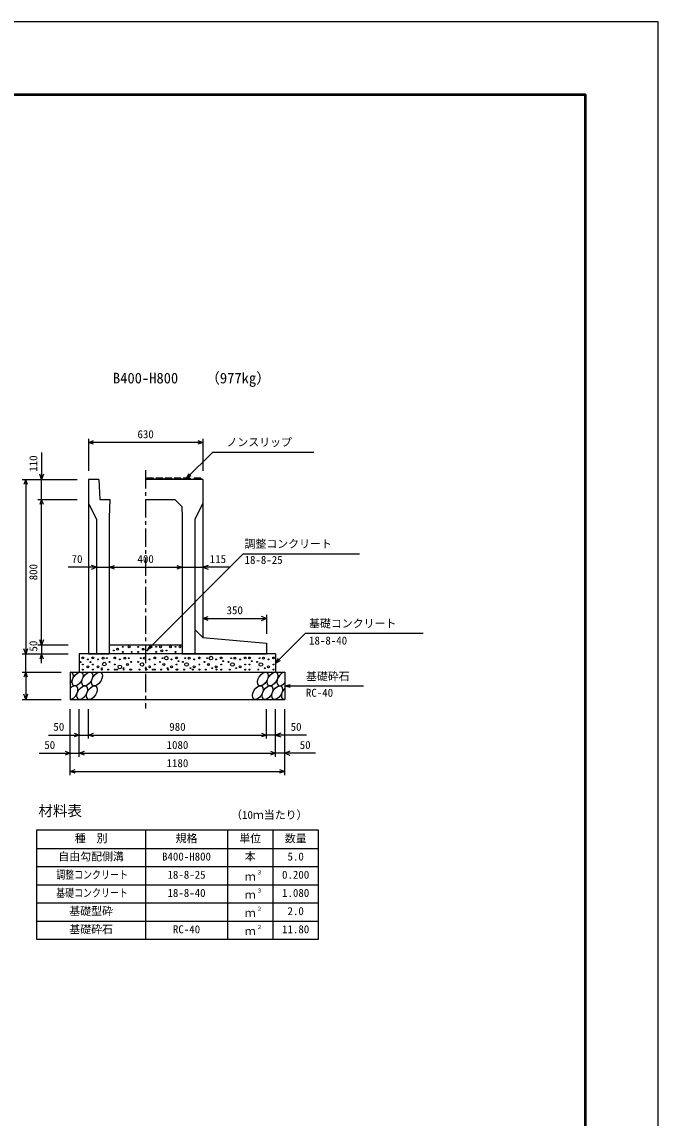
# Model space of a CAD drawing. Units: millimetres, scale not verified. Extents: x -16800 to 16800, y -5940 to 5940.
# Drawn here: x 13301 to 16800, y -87 to 5940 of the extents above; entities that cross this region are included whole.
import ezdxf
from ezdxf.enums import TextEntityAlignment as Align

# ---------------------------------------------------------------- set-up
doc = ezdxf.new("R2010")
doc.units = ezdxf.units.MM
doc.header["$LTSCALE"] = 20
doc.linetypes.add('CHAIN1', pattern=[8, 5, -1, 1, -1])
for name, color, linetype, lineweight in [('0-0_DIM', 7, 'Continuous', 25), ('0-1_Defpoints', 5, 'Continuous', 25), ('0-2_HATCH', 6, 'Continuous', 25), ('0-3_HYO', 3, 'Continuous', 25), ('0-4_HYO2', 4, 'Continuous', 25), ('0-5_OUTLINE', 3, 'Continuous', 25), ('0-6_TXT', 7, 'Continuous', 25), ('0-7_WAKU', 3, 'Continuous', 25)]:
    doc.layers.add(name, color=color, linetype=linetype, lineweight=lineweight)
doc.styles.add('ＭＳ ゴシック', font='')
doc.styles.get('ＭＳ ゴシック').set_extended_font_data('MS Gothic')

msp = doc.modelspace()

# ---------------------------------------------------------------- linework, layer by layer
at = {"layer": '0-0_DIM'}
for p, q in [((13666.92, 3647.87), (13666.92, 3471.13)), ((14296.92, 3627.87), (13666.92, 3627.87)), ((14296.92, 3647.87), (14296.92, 3471.13)), ((13409.39, 3571.82), (13409.39, 3424.66)), ((14206.92, 3431.16), (14349.14, 3573.38)), ((14906.02, 3573.38), (14349.14, 3573.38)), ((14206.92, 3431.16), (14221.92, 3457.14)), ((14206.92, 3431.16), (14232.91, 3446.16)), ((13302.72, 3424.66), (13606.05, 3424.66)), ((13322.72, 3424.66), (13322.72, 2464.66)), ((13409.39, 3314.66), (13409.39, 3424.66)), ((13389.39, 3314.66), (13606.05, 3314.66)), ((13409.39, 2514.66), (13409.39, 3314.66)), ((13994.25, 2489.66), (14519.08, 3014.49)), ((14519.08, 3014.49), (15158.28, 3014.49)), ((13711.92, 2941.64), (13555.74, 2941.64)), ((13711.92, 2941.64), (13781.92, 2941.64)), ((13781.92, 2941.64), (14181.92, 2941.64)), ((14181.92, 2941.64), (14296.92, 2941.64)), ((14441.39, 2941.64), (14296.92, 2941.64)), ((14296.92, 2659.79), (14646.92, 2659.79)), ((14646.92, 2679.79), (14646.92, 2574.66)), ((14860.58, 2578.32), (14696.92, 2414.66)), ((14860.58, 2578.32), (15507.45, 2578.32)), ((13389.39, 2514.66), (13556.05, 2514.66)), ((13409.39, 2514.66), (13409.39, 2464.66)), ((13994.25, 2489.66), (14009.25, 2515.64)), ((13994.25, 2489.66), (14020.23, 2504.66)), ((13302.72, 2464.66), (13556.05, 2464.66)), ((13322.72, 2364.66), (13322.72, 2464.66)), ((13409.39, 2414.66), (13409.39, 2464.66)), ((14696.92, 2414.66), (14711.92, 2440.64)), ((14696.92, 2414.66), (14722.91, 2429.66)), ((13302.72, 2364.66), (13516.92, 2364.66)), ((13322.72, 2364.66), (13322.72, 2214.66)), ((14746.92, 2289.66), (14775.9, 2297.43)), ((14746.92, 2289.66), (15180.24, 2289.66)), ((14746.92, 2289.66), (14775.9, 2281.9)), ((13302.72, 2214.66), (13516.92, 2214.66)), ((13566.92, 1799.15), (13566.92, 2161.49)), ((13616.92, 1899.15), (13616.92, 2161.49)), ((13666.92, 1999.15), (13666.92, 2161.49)), ((14646.92, 1999.15), (14646.92, 2161.49)), ((14696.92, 1899.15), (14696.92, 2161.49)), ((14746.92, 1799.15), (14746.92, 2161.49)), ((13446.92, 2019.15), (13666.92, 2019.15)), ((13666.92, 2019.15), (14646.92, 2019.15)), ((14866.92, 2019.15), (14646.92, 2019.15)), ((13396.92, 1919.15), (13616.92, 1919.15)), ((13616.92, 1919.15), (14696.92, 1919.15)), ((14916.92, 1919.15), (14696.92, 1919.15)), ((13566.92, 1819.15), (14746.92, 1819.15))]:
    msp.add_line(p, q, dxfattribs=at)
at = {"layer": '0-0_DIM', "linetype": 'CHAIN1'}
msp.add_line((13981.92, 3474.66), (13981.92, 2164.66), dxfattribs=at)
at = {"layer": '0-0_DIM'}
for points in [[(13695.15, 3617.61), (13666.96, 3627.87), (13695.15, 3638.13)], [(14268.77, 3638.13), (14296.96, 3627.87), (14268.77, 3617.61)], [(13419.65, 3452.85), (13409.39, 3424.66), (13399.13, 3452.85)], [(13332.98, 3396.47), (13322.72, 3424.66), (13312.46, 3396.47)], [(13419.65, 3286.47), (13409.39, 3314.66), (13399.13, 3286.47)], [(13683.73, 2931.38), (13711.92, 2941.64), (13683.73, 2951.9)], [(13810.12, 2931.38), (13781.92, 2941.64), (13810.12, 2951.9)], [(14153.73, 2951.9), (14181.92, 2941.64), (14153.73, 2931.38)], [(14325.12, 2951.9), (14296.92, 2941.64), (14325.12, 2931.38)], [(14325.12, 2649.53), (14296.92, 2659.79), (14325.12, 2670.05)], [(14618.73, 2649.53), (14646.92, 2659.79), (14618.73, 2670.05)], [(13419.65, 2542.85), (13409.39, 2514.66), (13399.13, 2542.85)], [(13332.98, 2492.85), (13322.72, 2464.66), (13312.46, 2492.85)], [(13419.65, 2436.47), (13409.39, 2464.66), (13399.13, 2436.47)], [(13332.98, 2336.47), (13322.72, 2364.66), (13312.46, 2336.47)], [(13332.98, 2242.85), (13322.72, 2214.66), (13312.46, 2242.85)], [(13588.73, 2029.41), (13616.92, 2019.15), (13588.73, 2008.89)], [(13695.12, 2008.89), (13666.92, 2019.15), (13695.12, 2029.41)], [(14618.73, 2029.41), (14646.92, 2019.15), (14618.73, 2008.89)], [(14725.12, 2029.41), (14696.92, 2019.15), (14725.12, 2008.89)], [(13538.73, 1929.41), (13566.92, 1919.15), (13538.73, 1908.89)], [(13645.12, 1908.89), (13616.92, 1919.15), (13645.12, 1929.41)], [(14668.73, 1929.41), (14696.92, 1919.15), (14668.73, 1908.89)], [(14775.12, 1929.41), (14746.92, 1919.15), (14775.12, 1908.89)], [(13595.12, 1808.89), (13566.92, 1819.15), (13595.12, 1829.41)], [(14718.73, 1829.41), (14746.92, 1819.15), (14718.73, 1808.89)]]:
    msp.add_lwpolyline(points, dxfattribs=at)
at = {"layer": '0-1_Defpoints'}
msp.add_lwpolyline([(0, -5940), (16800, -5940), (16800, 5940), (0, 5940)], close=True, dxfattribs=at)
at = {"layer": '0-2_HATCH'}
for p, q in [((13987.92, 3431.16), (13986.92, 3424.66)), ((14025.92, 3431.16), (13987.92, 3431.16)), ((14025.92, 3431.16), (14026.92, 3424.66)), ((14037.92, 3431.16), (14036.92, 3424.66)), ((14075.92, 3431.16), (14037.92, 3431.16)), ((14075.92, 3431.16), (14076.92, 3424.66)), ((14087.92, 3431.16), (14086.92, 3424.66)), ((14125.92, 3431.16), (14087.92, 3431.16)), ((14125.92, 3431.16), (14126.92, 3424.66)), ((14137.92, 3431.16), (14136.92, 3424.66)), ((14175.92, 3431.16), (14137.92, 3431.16)), ((14175.92, 3431.16), (14176.92, 3424.66)), ((14187.92, 3431.16), (14186.92, 3424.66)), ((14225.92, 3431.16), (14187.92, 3431.16)), ((14225.92, 3431.16), (14226.92, 3424.66)), ((14247.92, 3431.16), (14246.92, 3424.66)), ((14285.92, 3431.16), (14247.92, 3431.16)), ((14285.92, 3431.16), (14286.92, 3424.66))]:
    msp.add_line(p, q, dxfattribs=at)
for centre, radius in [((13806.83, 2483.84), 2.5), ((13827.86, 2490.84), 5), ((13855.9, 2503.97), 2.5), ((13855.9, 2475.96), 2.5), ((13891.06, 2503.69), 5), ((13905.08, 2475.68), 2.5), ((13940.96, 2503.69), 2.5), ((13940.96, 2475.68), 2.5), ((13969, 2490.56), 5), ((13990.03, 2483.56), 2.5), ((14011.06, 2503.69), 5), ((14039.91, 2503.97), 2.5), ((14039.91, 2475.96), 2.5), ((14063.92, 2503.69), 5), ((14071.02, 2482.29), 5), ((14096.82, 2483.56), 2.5), ((14117.85, 2503.69), 5), ((14146.7, 2503.97), 2.5), ((14146.7, 2475.96), 2.5), ((14170.71, 2503.69), 5), ((13624.27, 2419.92), 2.5), ((13636.69, 2442.72), 5), ((13664.73, 2434.84), 2.5), ((13679.47, 2419.92), 2.5), ((13691.89, 2442.72), 5), ((13719.93, 2434.84), 2.5), ((13747.97, 2441.84), 5), ((13754.5, 2408.83), 10), ((13769, 2441.84), 2.5), ((13783.02, 2420.83), 2.5), ((13811.89, 2442.72), 5), ((13839.93, 2434.84), 2.5), ((13867.97, 2441.84), 5), ((13881.99, 2406.82), 5), ((13889, 2441.84), 2.5), ((13903.02, 2420.83), 2.5), ((13940.83, 2420.83), 2.5), ((13961.86, 2406.82), 10), ((13954.85, 2441.84), 2.5), ((13975.88, 2441.84), 5), ((14003.92, 2434.84), 2.5), ((14031.96, 2442.72), 5), ((14060.83, 2420.83), 2.5), ((14074.85, 2441.84), 2.5), ((14081.86, 2406.82), 5), ((14095.88, 2441.84), 10), ((14123.92, 2434.84), 2.5), ((14151.96, 2442.72), 5), ((14163.3, 2425.15), 2.5), ((14186.06, 2420.83), 2.5), ((14207.09, 2406.82), 10), ((14200.08, 2441.84), 2.5), ((14221.11, 2441.84), 5), ((14249.14, 2434.84), 2.5), ((14277.18, 2442.72), 5), ((14306.06, 2420.83), 2.5), ((14320.08, 2441.84), 2.5), ((14327.09, 2406.82), 5), ((14341.11, 2441.84), 10), ((14369.14, 2434.84), 2.5), ((14397.18, 2442.72), 5), ((14408.52, 2425.15), 2.5), ((14437.98, 2420.83), 2.5), ((14459.01, 2406.82), 10), ((14452, 2441.84), 2.5), ((14473.03, 2441.84), 5), ((14501.07, 2434.84), 2.5), ((14529.11, 2442.72), 5), ((14553.79, 2442.72), 5), ((14565.12, 2425.15), 2.5), ((14594.59, 2420.83), 2.5), ((14615.61, 2406.82), 10), ((14608.6, 2441.84), 2.5), ((14629.63, 2441.84), 5), ((14657.67, 2434.84), 2.5), ((14685.71, 2442.72), 5), ((13636.69, 2406.82), 2.5), ((13636.69, 2378.81), 2.5), ((13664.73, 2393.69), 5), ((13691.89, 2406.82), 2.5), ((13691.89, 2378.81), 2.5), ((13719.93, 2393.69), 5), ((13740.96, 2386.69), 2.5), ((13740.99, 2378.81), 2.5), ((13776.01, 2378.81), 2.5), ((13811.89, 2406.82), 2.5), ((13811.89, 2378.81), 2.5), ((13825.1, 2378.81), 2.5), ((13839.93, 2393.69), 10), ((13860.96, 2386.69), 2.5), ((13860.99, 2378.81), 2.5), ((13896.01, 2378.81), 2.5), ((13901.89, 2378.81), 2.5), ((13947.84, 2378.81), 2.5), ((13982.89, 2386.69), 2.5), ((13986.01, 2378.81), 2.5), ((14003.92, 2393.69), 5), ((14021.89, 2378.81), 2.5), ((14031.96, 2406.82), 2.5), ((14031.96, 2378.81), 2.5), ((14067.84, 2378.81), 2.5), ((14102.89, 2386.69), 2.5), ((14106.01, 2378.81), 2.5), ((14123.92, 2393.69), 5), ((14151.96, 2406.82), 2.5), ((14151.96, 2378.81), 2.5), ((14157.84, 2378.81), 2.5), ((14193.07, 2378.81), 2.5), ((14228.12, 2386.69), 2.5), ((14241.96, 2378.81), 2.5), ((14249.14, 2393.69), 5), ((14277.18, 2406.82), 2.5), ((14277.18, 2378.81), 2.5), ((14277.84, 2378.81), 2.5), ((14313.07, 2378.81), 2.5), ((14348.12, 2386.69), 2.5), ((14369.14, 2393.69), 5), ((14370.9, 2378.81), 2.5), ((14397.18, 2406.82), 2.5), ((14397.18, 2378.81), 2.5), ((14444.99, 2378.81), 2.5), ((14480.04, 2386.69), 2.5), ((14501.07, 2393.69), 5), ((14529.11, 2406.82), 2.5), ((14529.11, 2378.81), 2.5), ((14553.79, 2406.82), 2.5), ((14553.79, 2378.81), 2.5), ((14601.6, 2378.81), 2.5), ((14636.64, 2386.69), 2.5), ((14657.67, 2393.69), 5), ((14685.71, 2406.82), 2.5), ((14685.71, 2378.81), 2.5)]:
    msp.add_circle(centre, radius, dxfattribs=at)
for centre, start_param, end_param in [((13554.56, 2327.15), 4.385593, 6.6745444), ((14733.07, 2327.15), 0.3357715, 4.4411806), ((13579.88, 2252.16), 3.5111464, 7.548991), ((14758.39, 2252.16), 1.2110787, 3.5658734)]:
    msp.add_ellipse(centre, major_axis=(21.81, 35.31), ratio=0.5792, start_param=start_param, end_param=end_param, dxfattribs=at)
for centre in [(13607.77, 2327.15), (13660.98, 2327.15), (13714.19, 2327.15), (14626.65, 2327.15), (14679.86, 2327.15), (13633.09, 2252.16), (13686.3, 2252.16), (14598.76, 2252.16), (14651.97, 2252.16), (14705.18, 2252.16)]:
    msp.add_ellipse(centre, major_axis=(21.81, 35.31), ratio=0.5792, dxfattribs=at)
at = {"layer": '0-3_HYO'}
for p, q in [((13981.92, 1495.7), (13981.92, 895.7)), ((14431.92, 1495.7), (14431.92, 895.7)), ((14681.92, 1495.7), (14681.92, 895.7)), ((13381.92, 1395.7), (14931.92, 1395.7))]:
    msp.add_line(p, q, dxfattribs=at)
msp.add_lwpolyline([(13381.92, 895.7), (14931.92, 895.7), (14931.92, 1495.7), (13381.92, 1495.7)], close=True, dxfattribs=at)
at = {"layer": '0-4_HYO2'}
for p, q in [((13381.92, 1295.7), (14931.92, 1295.7)), ((13381.92, 1195.7), (14931.92, 1195.7)), ((13381.92, 1095.7), (14931.92, 1095.7)), ((13381.92, 995.7), (14931.92, 995.7))]:
    msp.add_line(p, q, dxfattribs=at)
at = {"layer": '0-5_OUTLINE'}
for p, q in [((13666.92, 3424.66), (13666.92, 2464.66)), ((13724.42, 3424.66), (13666.92, 3424.66)), ((14296.92, 3424.66), (13981.92, 3424.66)), ((13666.92, 3294.66), (13711.92, 3204.66)), ((13784.42, 3314.66), (13781.92, 3214.66)), ((13711.92, 3204.66), (13711.92, 2464.66)), ((13781.92, 3214.66), (13781.92, 2464.66)), ((13781.92, 2514.66), (14181.92, 2514.66)), ((13616.92, 2464.66), (13616.92, 2364.66)), ((14696.92, 2464.66), (13616.92, 2464.66)), ((13666.92, 2464.66), (13781.92, 2464.66)), ((14181.92, 2464.66), (14646.92, 2464.66)), ((14696.92, 2464.66), (14696.92, 2364.66)), ((13566.92, 2364.66), (13566.92, 2214.66)), ((13566.92, 2364.66), (14746.92, 2364.66)), ((14746.92, 2364.66), (14746.92, 2214.66)), ((13566.92, 2214.66), (14746.92, 2214.66))]:
    msp.add_line(p, q, dxfattribs=at)
for points in [[(13724.42, 3424.66), (13729.42, 3314.66), (13784.42, 3314.66)], [(14296.92, 3424.66), (14296.92, 2554.66), (14251.92, 2599.66)], [(13981.92, 3314.66), (14141.92, 3314.66), (14180.39, 3276.2), (14181.92, 3214.66), (14181.92, 2464.66)], [(14296.92, 3294.66), (14251.92, 3204.66), (14251.92, 2464.66)], [(14296.92, 2554.66), (14646.92, 2524.66), (14646.92, 2464.66)]]:
    msp.add_lwpolyline(points, dxfattribs=at)
at = {"layer": '0-7_WAKU', "lineweight": 50}
msp.add_lwpolyline([(400, -5540), (16400, -5540), (16400, 5540), (400, 5540)], close=True, dxfattribs=at)

# ---------------------------------------------------------------- texts
at = {"layer": '0-0_DIM', "style": 'ＭＳ ゴシック'}
for s, p in [('630', (13936.92, 3637.87)), ('ノンスリップ', (14426.44, 3593.55)), ('調整コンクリート', (14525.8, 3035.01)), ('70', (13574.77, 2951.64)), ('400', (13936.92, 2951.64)), ('115', (14334.29, 2951.64)), ('18-8-25', (14525.8, 2946.73)), ('350', (14426.92, 2669.79)), ('基礎コンクリート', (14880.58, 2597.05)), ('18-8-40', (14880.58, 2503.24)), ('基礎砕石', (14863.25, 2306.83)), ('RC-40', (14863.25, 2216.15)), ('50', (13474.48, 2029.15)), ('980', (14111.92, 2029.15)), ('50', (14779.37, 2029.15)), ('50', (13424.48, 1929.15)), ('1080', (14096.92, 1929.15)), ('50', (14829.37, 1929.15)), ('1180', (14096.92, 1829.15))]:
    msp.add_text(s, height=43.99, dxfattribs=at).set_placement(p, align=Align.BOTTOM_LEFT)
for s, p in [('110', (13399.39, 3466.75)), ('800', (13399.39, 2869.66)), ('50', (13399.39, 2477.99))]:
    msp.add_text(s, height=43.99, rotation=90, dxfattribs=at).set_placement(p, align=Align.BOTTOM_LEFT)
at = {"layer": '0-6_TXT', "style": 'ＭＳ ゴシック'}
for s, height, p in [('B400-H800', 58.65, (13801.92, 3934.66)), ('（977kg）', 58.65, (14310.29, 3934.66)), ('材料表', 58.65, (13391.92, 1555.7)), ('（10ｍ当たり）', 43.99, (14451.92, 1544.7)), ('種\u3000別', 43.99, (13591.92, 1415.7)), ('規格', 43.99, (14146.92, 1415.7)), ('単位', 43.99, (14496.92, 1415.7)), ('数量', 43.99, (14746.92, 1415.7)), ('自由勾配側溝', 43.99, (13501.92, 1315.7)), ('B400-H800', 43.99, (14071.92, 1315.7)), ('本', 43.99, (14526.92, 1315.7)), ('5.0', 43.99, (14761.92, 1315.7)), ('18-8-25', 43.99, (14101.92, 1215.7)), ('３', 21.99, (14592.47, 1246.07)), ('0.200', 43.99, (14731.92, 1215.7)), ('ｍ', 43.99, (14526.92, 1205.7)), ('18-8-40', 43.99, (14101.92, 1115.7)), ('ｍ', 43.99, (14526.92, 1105.7)), ('３', 21.99, (14592.47, 1146.07)), ('1.080', 43.99, (14731.92, 1115.7)), ('基礎型砕', 43.99, (13561.92, 1015.7)), ('ｍ', 43.99, (14526.92, 1005.7)), ('２', 21.99, (14592.47, 1046.07)), ('2.0', 43.99, (14761.92, 1015.7)), ('基礎砕石', 43.99, (13561.92, 915.7)), ('RC-40', 43.99, (14131.92, 915.7)), ('２', 21.99, (14592.47, 946.07)), ('11.80', 43.99, (14731.92, 915.7)), ('ｍ', 43.99, (14526.92, 905.7))]:
    msp.add_text(s, height=height, dxfattribs=at).set_placement(p, align=Align.BOTTOM_LEFT)
at = {"layer": '0-6_TXT', "style": 'ＭＳ ゴシック', "width": 0.8}
for s, p in [('調整コンクリート', (13489.92, 1215.7)), ('基礎コンクリート', (13489.92, 1115.7))]:
    msp.add_text(s, height=43.99, dxfattribs=at).set_placement(p, align=Align.BOTTOM_LEFT)

doc.saveas('drawing.dxf')
